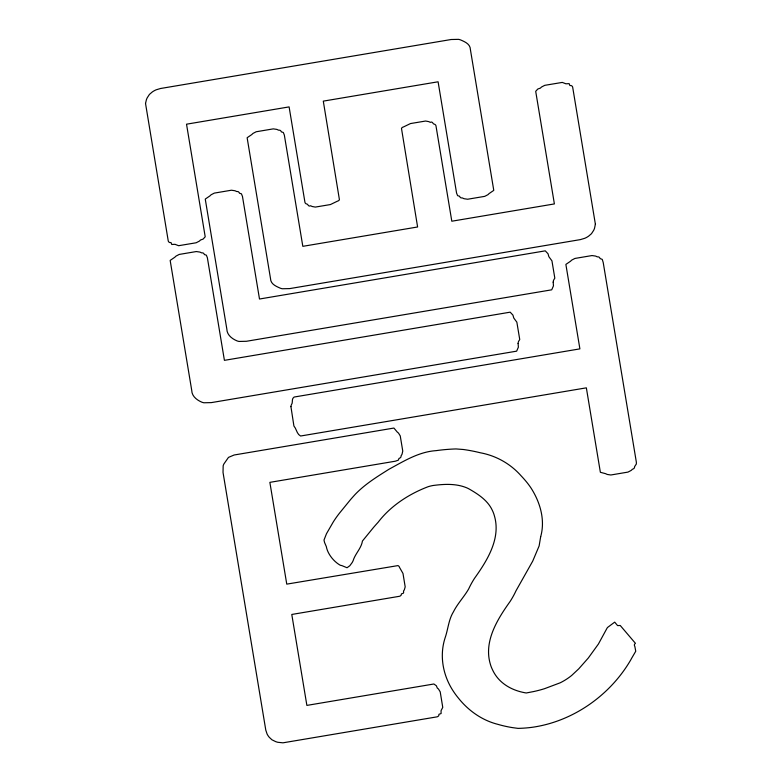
<?xml version="1.0" encoding="UTF-8"?>
<svg xmlns="http://www.w3.org/2000/svg" width="782" height="782" viewBox="0 0 782 782"><rect width="100%" height="100%" fill="white"/><g stroke="black" fill="none" stroke-linecap="round" stroke-linejoin="round"><path stroke-width="1.17" d="M540.675 536.745L539.121 545.953L532.718 561.124L516.032 590.742A97.838 86.704 -10.1 0 1 510.206 601.329C497.489 619.139 483.472 641.406 490.363 664.231A39.178 34.721 -10.1 0 0 492.377 669.48C498.554 683.282 511.887 690.662 526.237 692.979L533.559 691.571A106.528 94.407 -10.1 0 0 544.595 688.668L560.147 682.823A57.301 50.781 -10.1 0 0 566.021 679.519A58.406 51.759 -10.1 0 0 571.701 675.433L578.758 668.825L588.328 657.985L598.416 644.026L606.793 628.64A7.351 6.52 -10.1 0 1 607.565 627.447L614.701 622.13L617.584 625.6L620.243 625.492L635.434 643.322L634.642 644.114A2.053 1.818 -10.1 0 0 634.378 644.896L634.456 645.59A3.157 2.796 -10.1 0 0 634.818 646.333L635.746 651.24L631.485 658.542A43.812 38.826 -10.1 0 1 630.106 661.005C609.266 696.097 572.082 721.923 531.477 727.397A112.295 99.519 -10.1 0 1 518.016 728.374L512.073 727.563A114.25 101.249 -10.1 0 1 497.792 724.327C482.171 720.378 468.506 710.75 458.516 698.228A91.914 81.455 -10.1 0 1 453.511 691.493C443.042 675.834 439.21 656.069 445.075 637.936C448.106 629.314 448.575 619.686 453.413 611.876C457.529 603.616 464.117 596.852 468.643 588.993A97.838 86.704 -10.1 0 1 474.459 578.406C487.176 560.596 501.203 538.339 494.302 515.514A39.178 34.721 -10.1 0 0 492.289 510.255C487.88 500.754 478.965 494.713 470.217 489.62A29.384 26.041 -10.1 0 0 466.6 487.763C455.994 483.413 444.244 484.019 433.111 485.495A37.898 33.587 -10.1 0 0 428.292 486.648C409.162 493.853 390.629 505.886 378.175 522.21A252.087 223.398 -10.1 0 0 373.591 527.361L362.447 541.017C361.284 548.417 355.224 553.666 353.141 560.635A23.929 21.202 -10.1 0 1 352.154 562.581L349.818 565.738L347.032 567.742L341.822 565.582A11.701 10.371 -10.1 0 1 340.248 565.23C333.806 561.613 327.599 553.949 326.309 546.55L324.608 542.62A39.608 35.102 -10.1 0 1 324.002 540.039L326.485 533.715L333.23 522.024A106.528 94.407 -10.1 0 1 339.408 513.256L350.541 499.6A252.087 223.398 -10.1 0 1 355.136 494.459C364.901 484.205 377.12 476.707 389.025 469.22C403.923 461.145 418.849 451.761 436.2 450.627A166.986 147.984 -10.1 0 1 455.984 448.936L463.403 449.503A149.47 132.461 -10.1 0 1 480.285 452.768C496.081 455.681 510.46 463.755 521.105 475.818A132.138 117.105 -10.1 0 1 526.159 481.507A91.914 81.455 -10.1 0 1 531.164 488.242C540.225 502.455 545.377 520.069 540.675 536.745M145.53 103.459L168.238 240.895A3.157 2.796 -10.1 0 0 168.57 241.648L169.059 242.185A2.053 1.818 -10.1 0 0 169.85 242.547L171.014 242.557L171.776 244.473L175.002 244.316L178.628 245.704L196.155 242.772L199.342 241.13A11.701 10.371 -10.1 0 0 200.475 240.025L203.085 239.106L205.207 236.799L186.527 124.191L289.105 106.899L304.941 202.274A3.157 2.796 -10.1 0 0 305.263 203.027L305.762 203.564A2.053 1.818 -10.1 0 0 306.554 203.926C308.235 203.887 308.04 207.103 310.65 205.764A11.368 10.078 -10.1 0 0 312.223 206.507L315.302 207.083L330.415 204.561L337.492 201.14A3.157 2.796 -10.1 0 0 338.352 200.808L338.968 200.348A2.053 1.818 -10.1 0 0 339.408 199.625L323.298 101.132L438.096 81.787L456.561 193.027L457.607 195.656L459.601 196.233A3.157 2.796 -10.1 0 0 459.933 196.986L460.422 197.523A2.053 1.818 -10.1 0 0 461.214 197.885L462.514 197.973A11.368 10.078 -10.1 0 0 464.088 198.716L467.626 199.234L484.723 196.36L487.9 194.708A11.701 10.371 -10.1 0 0 489.043 193.604L493.774 190.378L470.412 49.628C470.324 44.066 465.016 41.866 460.706 39.97A11.701 10.371 -10.1 0 0 458.565 39.354L451.165 39.511L160.515 88.503L156.107 89.832A20.283 17.976 -10.1 0 0 152.285 91.963L149.44 94.407L147.221 97.799A23.929 21.202 -10.1 0 0 146.381 99.793L145.53 103.459M595.376 224.17L594.525 228.324A23.929 21.202 -10.1 0 1 593.685 230.309L591.475 233.701L588.621 236.154A20.283 17.976 -10.1 0 1 584.809 238.275L580.4 239.605L289.751 288.597L282.351 288.753A11.701 10.371 -10.1 0 1 280.21 288.147C275.89 286.251 270.592 284.052 270.494 278.49L247.132 137.73L251.863 134.504A11.701 10.371 -10.1 0 1 253.006 133.409L256.183 131.757L273.28 128.874L276.818 129.392A11.368 10.078 -10.1 0 1 278.402 130.144L279.692 130.223A2.053 1.818 -10.1 0 1 280.484 130.594L280.973 131.122A3.157 2.796 -10.1 0 1 281.305 131.875L283.309 132.461L284.345 135.081L302.82 246.33L417.608 226.976L401.498 128.492A2.053 1.818 -10.1 0 1 401.938 127.769L402.554 127.3A3.157 2.796 -10.1 0 1 403.414 126.977L410.491 123.556L425.603 121.034L428.683 121.601A11.368 10.078 -10.1 0 1 430.266 122.354C432.876 121.014 432.681 124.221 434.352 124.191A2.053 1.818 -10.1 0 1 435.154 124.553L435.642 125.091A3.157 2.796 -10.1 0 1 435.975 125.843L451.81 221.218L554.389 203.926L535.699 91.318L537.83 89.011L540.43 88.092A11.701 10.371 -10.1 0 1 541.574 86.988L544.751 85.336L562.278 82.413L565.914 83.791L569.13 83.645L569.892 85.551L571.056 85.561A2.053 1.818 -10.1 0 1 571.857 85.932L572.346 86.46A3.157 2.796 -10.1 0 1 572.678 87.213L595.376 224.17M403.59 592.443C403.717 594.183 400.726 592.961 401.274 594.799A2.053 1.818 -10.1 0 1 400.834 595.522L400.218 595.992A3.157 2.796 -10.1 0 1 399.358 596.314L291.784 614.457L306.876 705.403L433.883 683.996L436.385 685.794L437.304 688.092A11.701 10.371 -10.1 0 1 438.497 689.059L440.207 691.835L442.759 707.378L441.058 710.672L441.097 713.546L438.917 714.308L438.858 715.354A2.053 1.818 -10.1 0 1 438.419 716.077L437.803 716.537A3.157 2.796 -10.1 0 1 436.942 716.869L282.967 742.822L277.854 742.294A23.929 21.202 -10.1 0 1 275.655 741.619L271.94 739.792L269.321 737.348A20.283 17.976 -10.1 0 1 267.092 734.024L265.792 730.134L223.026 472.445L223.163 465.837A11.701 10.371 -10.1 0 1 223.935 463.902L228.481 457.392L234.141 454.997L393.923 428.057L397.344 432.153A11.701 10.371 -10.1 0 1 398.527 433.12L400.247 435.897L402.759 451.058L402.036 454.234A11.368 10.078 -10.1 0 1 401.127 455.681L400.98 456.835A2.053 1.818 -10.1 0 1 400.531 457.558L399.915 458.027A3.157 2.796 -10.1 0 1 399.055 458.35L398.321 460.158L395.34 461.204L269.868 482.357L286.759 584.134L397.833 565.621A2.053 1.818 -10.1 0 1 398.625 565.982L399.113 566.52A3.157 2.796 -10.1 0 1 399.446 567.273L402.984 573.45L405.184 586.852L404.411 589.628A11.368 10.078 -10.1 0 1 403.512 591.065L403.59 592.443M518.104 343.533L518.378 347.149L516.648 351.157L211.335 402.613L203.946 402.769A11.701 10.371 -10.1 0 1 201.795 402.163C196.849 400.061 191.805 396.22 191.727 390.345L170.163 260.416L174.894 257.18A11.701 10.371 -10.1 0 1 176.038 256.085L179.215 254.433L196.311 251.55L199.85 252.068A11.368 10.078 -10.1 0 1 201.433 252.821L202.724 252.909A2.053 1.818 -10.1 0 1 203.516 253.27L204.004 253.798A3.157 2.796 -10.1 0 1 204.337 254.561L206.34 255.137L207.377 257.757L224.414 360.346L510.177 312.174L512.943 315.117L513.598 317.404A5.288 4.692 -10.1 0 0 513.901 318.206L516.853 322.174L519.737 339.505L518.593 341.363A7.351 6.52 -10.1 0 0 518.192 342.682L518.104 343.533M553.187 282.204L553.47 285.811L551.73 289.819L246.428 341.284L239.038 341.441A11.701 10.371 -10.1 0 1 236.887 340.825C231.931 338.733 226.897 334.892 226.819 329.007L205.255 199.078L209.987 195.852A11.701 10.371 -10.1 0 1 211.13 194.757L214.307 193.105L231.404 190.221L234.942 190.74A11.368 10.078 -10.1 0 1 236.526 191.492L237.816 191.57A2.053 1.818 -10.1 0 1 238.608 191.942L239.096 192.47A3.157 2.796 -10.1 0 1 239.429 193.222L241.423 193.809L242.469 196.429L259.497 299.017L545.269 250.846L548.035 253.779L548.681 256.076A5.288 4.692 -10.1 0 0 548.984 256.867L551.945 260.846L554.819 278.167L553.676 280.034A7.351 6.52 -10.1 0 0 553.285 281.354L553.187 282.204M290.924 406.63L293.915 426.014C296.652 429.103 296.71 434.069 300.591 436.014L586.353 387.843L600.371 472.299L605.747 473.716A11.368 10.078 -10.1 0 0 607.331 474.469L610.859 474.987L627.956 472.103L631.142 470.451A11.701 10.371 -10.1 0 0 632.276 469.356L633.586 468.721A2.053 1.818 -10.1 0 0 634.222 468.115L634.554 467.245A3.177 2.815 -10.1 0 0 634.583 466.629L636.343 464.009L636.353 462.172L603.225 262.566L602.248 259.37L600.048 258.559A3.157 2.796 -10.1 0 0 599.716 257.806L599.227 257.268A2.053 1.818 -10.1 0 0 598.435 256.907L597.145 256.819A11.368 10.078 -10.1 0 0 595.561 256.076L592.023 255.558L574.926 258.441L571.75 260.083A11.701 10.371 -10.1 0 0 570.606 261.188L565.875 264.414L579.892 348.87L294.12 397.041C291.109 398.957 293.318 402.398 291.412 404.783A6.403 5.679 -10.1 0 0 290.992 406.083L290.924 406.63"/></g></svg>
